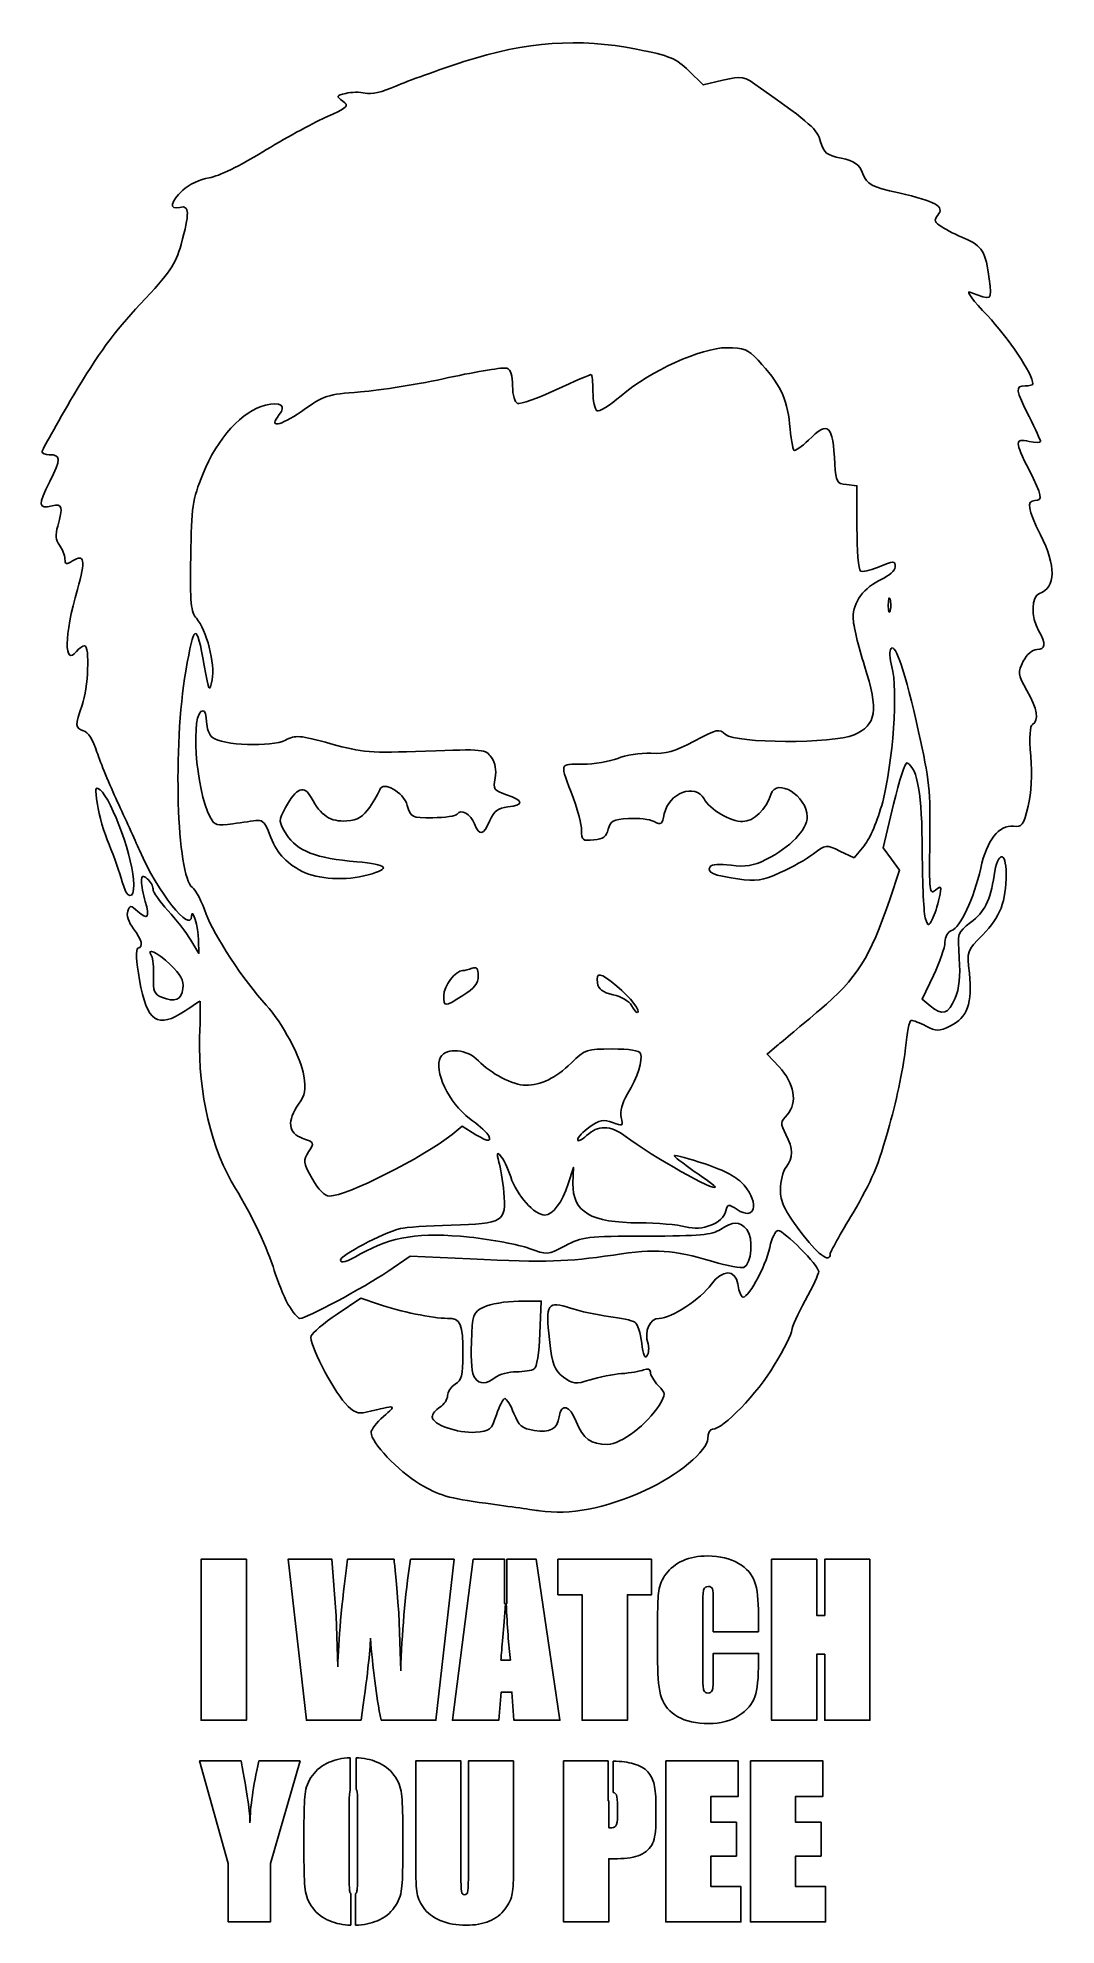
# Model space of a CAD drawing. Extents: x 27 to 169, y 22 to 285.
import ezdxf

# ---------------------------------------------------------------- set-up
doc = ezdxf.new("R2010")
doc.units = 0
doc.layers.get('0').update_dxf_attribs({"linetype": 'CONTINUOUS'})

msp = doc.modelspace()

# ---------------------------------------------------------------- linework, layer by layer
at = {"color": 7}
for points in [[(117.844265, 280.04639), (119.863125, 278.076001), (122.61057, 278.735104)], [(141.26107, 216.441836), (141.26107, 222.231616), (139.796176, 222.399854)], [(145.872014, 206.47651), (145.872033, 206.47651)], [(145.827202, 164.602146), (147.201362, 168.693059), (146.060823, 170.23487), (144.920281, 171.776684), (146.358675, 177.860878)], [(142.255672, 172.084938), (140.853143, 170.404172), (138.897546, 171.336391)], [(64.020641, 168.501401), (64.020641, 168.501401)], [(38.956669, 167.052758), (38.956669, 167.052758)], [(48.505832, 158.949195), (49.634617, 157.085817), (49.599139, 158.949195)], [(151.916748, 154.01603), (150.320567, 150.695491), (151.443075, 149.763802)], [(47.413314, 152.200573), (47.413314, 152.200573)], [(83.730694, 151.231606), (83.730694, 151.230553)], [(109.862166, 149.843668), (109.862166, 149.843668)], [(130.413263, 141.284901), (128.742906, 143.053511), (130.124956, 144.213066)], [(84.884827, 131.872169), (86.305345, 133.00191), (88.214135, 131.822656)], [(101.720811, 125.032508), (101.772215, 127.27016), (101.051558, 124.963829)], [(87.389942, 114.517732), (79.06372, 114.882953), (75.937127, 112.774674)], [(62.039889, 108.235485), (62.039926, 108.239766)], [(68.864692, 106.808691), (72.17594, 109.056458), (74.624009, 108.216872)], [(94.118131, 108.620958), (97.314264, 108.636932), (97.128601, 104.111586)], [(88.034114, 97.938483), (88.034114, 97.940611)], [(97.047919, 79.434605), (97.047919, 79.436203)], [(56.242893, 72.675109), (56.242893, 50.24926), (49.948705, 50.24926), (49.948705, 72.675109), (56.242893, 72.675109)], [(72.217802, 50.24926), (64.61103, 50.24926), (62.042712, 72.675109), (68.150867, 72.675109), (68.752034, 64.787563), (68.987162, 57.677747)], [(70.34453, 72.675109), (76.8015, 72.675109)], [(85.186001, 72.675109), (82.627157, 50.24926), (74.993686, 50.24926)], [(79.088183, 72.675109), (85.186001, 72.675109)], [(87.841667, 72.678812), (84.922431, 50.250965), (91.395903, 50.250965), (91.731042, 54.184437), (93.212708, 54.184437), (93.494931, 50.250965), (99.906667, 50.250965), (96.608194, 72.678812), (92.507153, 72.678812), (92.507153, 66.496382), (92.418958, 66.496382)], [(92.321944, 66.496382), (92.189653, 66.496382), (92.189653, 72.678812), (87.841667, 72.678812), (87.841667, 72.678812)], [(112.669252, 72.675109), (112.669252, 67.746039), (109.291334, 67.746039), (109.291334, 50.24926), (102.996283, 50.24926), (102.996283, 67.746039), (99.632149, 67.746039), (99.632149, 72.675109), (112.669252, 72.675109)], [(143.063606, 72.675109), (143.063606, 50.24926), (136.769416, 50.24926), (136.769416, 59.437329), (135.673016, 59.437329), (135.673016, 50.24926), (129.378826, 50.24926), (129.378826, 72.675109), (135.673016, 72.675109), (135.673016, 64.852158), (136.769416, 64.852158), (136.769416, 72.675109), (143.063606, 72.675109)], [(119.801459, 66.49547), (119.801459, 56.335021)], [(127.557231, 62.585284), (121.26218, 62.585284), (121.26218, 66.671167)], [(77.453484, 65.201834), (77.739429, 57.150646)], [(113.507272, 58.293559), (113.507272, 64.685071)], [(127.557231, 64.941729), (127.557231, 62.585284)], [(93.0275, 58.611798), (91.686944, 58.611798)], [(121.26218, 56.53742), (121.26218, 59.556184), (127.557231, 59.556184), (127.557231, 58.428777)], [(70.670208, 45.021034), (70.670208, 45.021034)], [(70.705486, 40.505479), (70.705486, 45.021034)], [(71.516875, 45.021034), (71.516875, 40.611312)], [(71.516875, 45.021034), (71.516875, 45.021034)], [(63.750794, 44.575795), (59.602898, 30.308793), (59.602898, 22.149957), (53.727288, 22.149957), (53.727288, 30.298458), (49.728394, 44.575795), (55.510986, 44.575795)], [(57.968202, 44.575795), (63.750794, 44.575795)], [(79.828192, 31.356102), (79.828192, 44.575795), (86.122383, 44.575795), (86.122383, 27.897226)], [(87.150744, 28.181447), (87.150744, 44.575795), (93.445793, 44.575795)], [(93.445793, 44.575795), (93.445793, 29.680924)], [(100.418194, 44.580062), (100.418194, 22.152215), (106.706458, 22.152215), (106.706458, 30.96284), (107.932361, 30.96284)], [(106.441875, 44.580062), (100.418194, 44.580062), (100.418194, 44.580062)], [(106.706458, 35.24909), (106.706458, 39.032632), (106.600625, 39.032632), (106.600625, 44.580062)], [(107.315, 44.562423), (107.315, 40.196798)], [(114.635715, 44.575795), (124.726401, 44.575795), (124.726401, 39.646725), (120.929905, 39.646725), (120.929905, 36.050045), (124.48352, 36.050045), (124.48352, 31.338015), (120.929905, 31.338015), (120.929905, 27.079016), (125.10536, 27.079016), (125.10536, 22.149957), (114.635715, 22.149957), (114.635715, 44.575795)], [(126.431723, 44.575795), (136.522406, 44.575795), (136.522406, 39.646725), (132.725911, 39.646725), (132.725911, 36.050045), (136.279529, 36.050045), (136.279529, 31.338015), (132.725911, 31.338015), (132.725911, 27.079016), (136.901366, 27.079016), (136.901366, 22.149957), (126.431723, 22.149957), (126.431723, 44.575795)], [(70.555556, 28.466937), (70.555556, 38.679854)], [(71.728542, 38.679854), (71.728542, 28.625687)], [(107.914722, 38.759229), (107.914722, 36.960062)], [(113.276944, 36.272145), (113.276944, 38.177145)], [(64.258472, 35.231451), (64.258472, 31.492007)], [(78.025625, 31.492007), (78.025625, 35.231451)], [(70.793681, 21.702423), (70.793681, 26.068048)], [(71.428681, 26.050409), (71.428681, 21.702423)]]:
    msp.add_lwpolyline(points, dxfattribs=at)
for points in [[(86.537284, 281.324667), (95.165886, 284.112813), (102.603094, 284.651595), (110.564989, 283.065062)], [(110.564989, 283.065062), (115.247448, 282.131776), (116.047218, 281.800094), (117.844265, 280.04639)], [(77.057724, 277.908829), (78.687989, 278.62969), (82.953789, 280.166711), (86.537284, 281.324667)], [(122.61057, 278.735104), (125.320391, 279.384624), (125.392121, 279.369717), (127.849486, 277.62879)], [(69.682117, 275.822378), (68.734401, 276.518216), (68.754408, 276.572521), (70.081634, 276.905266)], [(70.081634, 276.905266), (70.850088, 277.097993), (72.067149, 277.108109), (72.786215, 276.926563)], [(72.786215, 276.926563), (73.621333, 276.717332), (75.16434, 277.071906), (77.057724, 277.908829)], [(127.849486, 277.62879), (134.939529, 272.606188), (135.677142, 271.947083), (136.200611, 270.166761)], [(58.517144, 268.737283), (61.397871, 270.514414), (65.312945, 272.671141), (67.217307, 273.529359)], [(67.217307, 273.529359), (70.40479, 274.966288), (70.60055, 275.148367), (69.682117, 275.822378)], [(51.059498, 265.145757), (52.371893, 265.359247), (55.420706, 266.82759), (58.517144, 268.737283)], [(136.200611, 270.166761), (136.664212, 268.58928), (137.034942, 268.291671), (139.061642, 267.866289)], [(139.061642, 267.866289), (140.961737, 267.467526), (141.519233, 267.068763), (142.092259, 265.697849)], [(142.092259, 265.697849), (142.73653, 264.157102), (143.150771, 263.937222), (147.113549, 263.032686)], [(46.975124, 261.014382), (45.447148, 260.615086), (45.641872, 261.782625), (47.374641, 263.409622)], [(47.374641, 263.409622), (48.211878, 264.195966), (49.790717, 264.940254), (51.059498, 265.145757)], [(147.113549, 263.032686), (152.261121, 261.857693), (153.524303, 261.133107), (152.524968, 259.929895)], [(47.155382, 255.841113), (48.367823, 260.199288), (48.327127, 261.367891), (46.975124, 261.014382)], [(152.524968, 259.929895), (151.954027, 259.242044), (152.043635, 258.97851), (153.077765, 258.302368)], [(153.077765, 258.302368), (153.756577, 257.858353), (155.20223, 257.124183), (156.290335, 256.670581)], [(41.458512, 247.53524), (45.653983, 252.003086), (46.38362, 253.06681), (47.155382, 255.841113)], [(156.290335, 256.670581), (158.656068, 255.683523), (159.191751, 254.799219), (159.687915, 251.061282)], [(159.687915, 251.061282), (160.095252, 247.992034), (160.107317, 248.000551), (156.975409, 249.214409)], [(32.222542, 234.905265), (35.56703, 240.579518), (37.821083, 243.661542), (41.458512, 247.53524)], [(156.975409, 249.214409), (156.389451, 249.441741), (157.494715, 247.969673), (159.431553, 245.942849)], [(159.431553, 245.942849), (162.302337, 242.939085), (165.764777, 237.737599), (165.764777, 236.428977)], [(123.12499, 241.468597), (119.594777, 241.468597), (112.463924, 238.220995), (108.429146, 234.775877)], [(127.49215, 239.738318), (126.070447, 241.257238), (125.538244, 241.468597), (123.12499, 241.468597)], [(131.880364, 230.863848), (131.537275, 234.444196), (130.519083, 236.502962), (127.49215, 239.738318)], [(84.41009, 237.295696), (80.374165, 236.407664), (74.857991, 235.51537), (72.151926, 235.312529)], [(92.533597, 238.608579), (92.101597, 238.774153), (88.44602, 238.183197), (84.41009, 237.295696)], [(93.319058, 236.144661), (93.319058, 237.559232), (93.047408, 238.411594), (92.533597, 238.608579)], [(104.248847, 237.741841), (104.107669, 237.741841), (101.901642, 236.776079), (99.346563, 235.596295)], [(104.505529, 235.377482), (104.505529, 236.677587), (104.390021, 237.741841), (104.248847, 237.741841)], [(27.798317, 226.981117), (27.798317, 227.211644), (29.789224, 230.777085), (32.222542, 234.905265)], [(72.151926, 235.312529), (67.449954, 234.959553), (67.084123, 234.839231), (63.900789, 232.59892)], [(94.010009, 233.716412), (93.600755, 233.873469), (93.319058, 234.863188), (93.319058, 236.144661)], [(99.346563, 235.596295), (96.791484, 234.41651), (94.390035, 233.570537), (94.010009, 233.716412)], [(105.044838, 232.679844), (104.748217, 232.862986), (104.505529, 234.076844), (104.505529, 235.377482)], [(108.429146, 234.775877), (106.864398, 233.439569), (105.341462, 232.496699), (105.044838, 232.679844)], [(164.6994, 236.145211), (163.281569, 236.145211), (163.347614, 235.617075), (165.232088, 231.88606)], [(165.764777, 236.428977), (165.764777, 236.272451), (165.285358, 236.145211), (164.6994, 236.145211)], [(58.888331, 233.466188), (55.783325, 232.766091), (52.124602, 228.751841), (50.208524, 223.942729)], [(60.820526, 232.145851), (61.842043, 233.376213), (61.010309, 233.944279), (58.888331, 233.466188)], [(63.900789, 232.59892), (60.881689, 230.474136), (59.230743, 230.231363), (60.820526, 232.145851)], [(165.232088, 231.88606), (166.111024, 230.145666), (166.830155, 228.576169), (166.830155, 228.398349)], [(132.480922, 227.173296), (132.330732, 227.32343), (132.060476, 228.983966), (131.880364, 230.863848)], [(138.192084, 225.230591), (137.899558, 230.82445), (137.335675, 231.338744), (134.502627, 228.594254)], [(165.232088, 228.424963), (163.210982, 228.86898), (163.210982, 228.435603), (165.232088, 224.432012)], [(28.774915, 226.563188), (28.237787, 226.563188), (27.798317, 226.751123), (27.798317, 226.981117)], [(28.863699, 222.836432), (30.460956, 225.99832), (30.447511, 226.563188), (28.774915, 226.563188)], [(134.502627, 228.594254), (133.540884, 227.662565), (132.631121, 227.02316), (132.480922, 227.173296)], [(166.830155, 228.398349), (166.830155, 228.219999), (166.111024, 228.232242), (165.232088, 228.424963)], [(50.208524, 223.942729), (48.711567, 220.185629), (48.593124, 219.38278), (48.494992, 212.33016)], [(139.796176, 222.399854), (138.438043, 222.555844), (138.321138, 222.762414), (138.192084, 225.230591)], [(165.232088, 224.432012), (167.040089, 220.852729), (167.167566, 220.172861), (166.031122, 220.172861)], [(29.209125, 219.442956), (27.256812, 218.953153), (27.197385, 219.53719), (28.863699, 222.836432)], [(29.976758, 216.613816), (30.74915, 219.305068), (30.616031, 219.795934), (29.209125, 219.442956)], [(166.031122, 220.172861), (164.840392, 220.172861), (165.052513, 218.900973), (166.830155, 215.381321)], [(30.226161, 213.955043), (29.690195, 214.66206), (29.622806, 215.38026), (29.976758, 216.613816)], [(141.737173, 210.358174), (141.475313, 210.52002), (141.26107, 213.25759), (141.26107, 216.441836)], [(30.977515, 212.05067), (30.968202, 212.565496), (30.630083, 213.422648), (30.226161, 213.955043)], [(166.830155, 215.381321), (169.010804, 211.064139), (168.961918, 208.075815), (166.696983, 207.240488)], [(32.035606, 211.764242), (31.151469, 211.212684), (30.991897, 211.255808), (30.977515, 212.05067)], [(32.714641, 207.804831), (33.883829, 211.903197), (33.726631, 212.819979), (32.035606, 211.764242)], [(48.494992, 212.33016), (48.405373, 205.889262), (48.523438, 204.605661), (49.282824, 203.76714)], [(144.117164, 210.859156), (143.070018, 210.422061), (141.999027, 210.196326), (141.737173, 210.358174)], [(146.587961, 210.880463), (146.587961, 211.840902), (146.465459, 211.839838), (144.117164, 210.859156)], [(144.709061, 209.216202), (145.742457, 209.706004), (146.587961, 210.455081), (146.587961, 210.880463)], [(32.597389, 199.150772), (30.816536, 197.005758), (30.875498, 201.357543), (32.714641, 207.804831)], [(140.728381, 203.869372), (140.728381, 206.04686), (142.202673, 208.027366), (144.709061, 209.216202)], [(145.872033, 206.47651), (145.726113, 206.836939), (145.615612, 206.413154), (145.626469, 205.534706)], [(145.626469, 205.534706), (145.637335, 204.656255), (145.756712, 204.361308), (145.891769, 204.879327)], [(145.891769, 204.879327), (146.026827, 205.397348), (146.017948, 206.116078), (145.872014, 206.47651)], [(166.696983, 207.240488), (165.541774, 206.814572), (165.468901, 203.985966), (166.56381, 202.071478)], [(50.379294, 197.210714), (49.308557, 203.289583), (48.984614, 203.187895), (47.80624, 196.399878)], [(49.282824, 203.76714), (50.695877, 202.206693), (51.917566, 197.410361), (51.464173, 195.203589)], [(142.314964, 197.133526), (141.442344, 199.856189), (140.728381, 202.887106), (140.728381, 203.869372)], [(33.723123, 199.943506), (33.466018, 199.943506), (32.959438, 199.586271), (32.597389, 199.150772)], [(33.376193, 191.691404), (34.219044, 194.029147), (34.467673, 199.943506), (33.723123, 199.943506)], [(149.848243, 187.964112), (147.961985, 196.391369), (146.683834, 200.251224), (146.004571, 199.572423)], [(166.56381, 202.071478), (167.620896, 200.223541), (167.543649, 199.40951), (166.311145, 199.40951)], [(146.004571, 199.572423), (145.745338, 199.313679), (145.799742, 198.187666), (146.128949, 196.998299)], [(164.417739, 197.783046), (163.616617, 196.234846), (163.641645, 196.038924), (164.936749, 193.723014)], [(166.311145, 199.40951), (165.677108, 199.40951), (164.92518, 198.763715), (164.417739, 197.783046)], [(47.80624, 196.399878), (45.996394, 185.974544), (46.545212, 167.897119), (48.720886, 166.272786)], [(51.464173, 195.203589), (51.089769, 193.381207), (51.036387, 193.479699), (50.379294, 197.210714)], [(140.858469, 187.541922), (143.989659, 188.870246), (144.302709, 190.931673), (142.314964, 197.133526)], [(146.128949, 196.998299), (146.984644, 193.907754), (146.27777, 183.564942), (144.844341, 178.202675)], [(164.936749, 193.723014), (166.395897, 191.113751), (166.649341, 189.574602), (165.714849, 188.997488)], [(33.573009, 188.09828), (32.398366, 188.405471), (32.37112, 188.902727), (33.376193, 191.691404)], [(51.203566, 176.048614), (49.146711, 179.889302), (48.4129, 190.893878), (50.213613, 190.893878)], [(50.213613, 190.893878), (50.483313, 190.893878), (50.703974, 190.204429), (50.703974, 189.361651)], [(50.703974, 189.361651), (50.703974, 188.518871), (51.072223, 187.524359), (51.522308, 187.150621)], [(35.44156, 185.128589), (34.884495, 186.830651), (34.188053, 187.938029), (33.573009, 188.09828)], [(51.522308, 187.150621), (52.82716, 186.068795), (59.796347, 185.818571), (61.669766, 186.786461)], [(61.669766, 186.786461), (63.122491, 187.537669), (63.602308, 187.499337), (68.02584, 186.279623)], [(118.595244, 186.659746), (121.798537, 188.370329), (122.052644, 188.423567), (122.980442, 187.584515)], [(122.980442, 187.584515), (124.379798, 186.319016), (137.899112, 186.287071), (140.858469, 187.541922)], [(151.412956, 172.828159), (151.505858, 179.718397), (151.344517, 181.278843), (149.848243, 187.964112)], [(165.714849, 188.997488), (165.327849, 188.758443), (165.241343, 187.273065), (165.457192, 184.573827)], [(38.262622, 178.268695), (37.199471, 180.548938), (35.929993, 183.636288), (35.44156, 185.128589)], [(68.02584, 186.279623), (72.479786, 185.051923), (73.388477, 184.981647), (81.169888, 185.265413)], [(81.169888, 185.265413), (89.376335, 185.56515), (89.544409, 185.549179), (90.360274, 184.384834)], [(90.360274, 184.384834), (90.9057, 183.606474), (91.082602, 182.619416), (90.874966, 181.513635)], [(103.04662, 183.438766), (104.656396, 183.438766), (106.860377, 183.808779), (107.94435, 184.261314)], [(107.94435, 184.261314), (109.029774, 184.714913), (111.101197, 185.030621), (112.555062, 184.964073)], [(112.555062, 184.964073), (114.681587, 184.867177), (115.856114, 185.196728), (118.595244, 186.659746)], [(165.457192, 184.573827), (165.666245, 181.959244), (165.532957, 179.465512), (165.083501, 177.581371)], [(90.874966, 181.513635), (90.581511, 179.949994), (90.697163, 179.782292), (92.471536, 179.197192)], [(101.797146, 178.654676), (99.847205, 183.783757), (99.757038, 183.438766), (103.04662, 183.438766)], [(134.336113, 176.113561), (134.336113, 179.032143), (130.064623, 181.664297), (129.289508, 179.223272)], [(146.358675, 177.860878), (147.149789, 181.20697), (148.008078, 183.814635), (148.265981, 183.655451)], [(148.265981, 183.655451), (149.741309, 182.743991), (150.317982, 179.321765), (150.354253, 171.261326)], [(35.493156, 177.848638), (35.151639, 180.13367), (35.204019, 180.419034), (35.864106, 179.871734)], [(35.864106, 179.871734), (37.563532, 178.461955), (40.582884, 170.029903), (40.582884, 166.693393)], [(65.280083, 178.789378), (64.335976, 180.613891), (63.160938, 180.158695), (61.69222, 177.398231)], [(74.816936, 179.871734), (74.699393, 179.51982), (74.072307, 178.441725), (73.423416, 177.475961)], [(78.647138, 177.711281), (78.097592, 179.5704), (75.252326, 181.175564), (74.816936, 179.871734)], [(92.471536, 179.197192), (94.850839, 178.411909), (94.926034, 177.703294), (92.653237, 177.484481)], [(119.968766, 178.618473), (118.771602, 180.853994), (115.022348, 179.426647), (114.439327, 176.513388)], [(129.289508, 179.223272), (128.64798, 177.202838), (126.829662, 175.452329), (125.374911, 175.454457)], [(37.118465, 172.260102), (36.44326, 173.870592), (35.711872, 176.385087), (35.493156, 177.848638)], [(41.351553, 171.460445), (40.715794, 172.924529), (39.325779, 175.987922), (38.262622, 178.268695)], [(61.69222, 177.398231), (60.705684, 175.544438), (60.707341, 175.503975), (61.846621, 173.661894)], [(70.210909, 175.551891), (67.969395, 175.366618), (66.578726, 176.279675), (65.280083, 178.789378)], [(73.423416, 177.475961), (72.488665, 176.08535), (71.821398, 175.685523), (70.210909, 175.551891)], [(82.211347, 175.986858), (79.22731, 175.986858), (79.145045, 176.024125), (78.647138, 177.711281)], [(85.580728, 176.495826), (85.407562, 176.215785), (83.891343, 175.986858), (82.211347, 175.986858)], [(88.019825, 175.115327), (87.494231, 176.49689), (86.077377, 177.298675), (85.580728, 176.495826)], [(92.653237, 177.484481), (91.285636, 177.352446), (90.761939, 176.954217), (90.160001, 175.587561)], [(102.907462, 174.228354), (102.907462, 175.056227), (102.407819, 177.047912), (101.797146, 178.654676)], [(114.439327, 176.513388), (114.147318, 175.054096), (113.991057, 174.938035), (113.019067, 175.457652)], [(125.374911, 175.454457), (123.631238, 175.454457), (120.762708, 177.135756), (119.968766, 178.618473)], [(144.844341, 178.202675), (144.129616, 175.528992), (143.100781, 173.097551), (142.255672, 172.084938)], [(165.083501, 177.581371), (164.449393, 174.924192), (164.260736, 174.665981), (163.041499, 174.791627)], [(54.352272, 175.152064), (52.112458, 174.829433), (51.810226, 174.91568), (51.203566, 176.048614)], [(57.802546, 175.614714), (57.267588, 175.556683), (55.714965, 175.348516), (54.352272, 175.152064)], [(59.483131, 173.688513), (58.981196, 175.12917), (58.492156, 175.689782), (57.802546, 175.614714)], [(64.020641, 168.501401), (61.582331, 169.790327), (60.350948, 171.197976), (59.483131, 173.688513)], [(61.846621, 173.661894), (63.26932, 171.360888), (65.942529, 170.317397), (71.615184, 169.848358)], [(90.160001, 175.587561), (89.255761, 173.534118), (88.670494, 173.404747), (88.019825, 175.115327)], [(104.617766, 172.889918), (103.056385, 172.737653), (102.907462, 172.85265), (102.907462, 174.228354)], [(106.636792, 174.388074), (106.398407, 173.360021), (105.938413, 173.018758), (104.617766, 172.889918)], [(109.43621, 175.880372), (107.277487, 175.740354), (106.904355, 175.541237), (106.636792, 174.388074)], [(113.019067, 175.457652), (112.418379, 175.779218), (110.806095, 175.969281), (109.43621, 175.880372)], [(128.598035, 170.169386), (131.974421, 171.859202), (134.336113, 174.305553), (134.336113, 176.113561)], [(163.041499, 174.791627), (161.027181, 174.998197), (159.366277, 172.867557), (158.496054, 168.960851)], [(38.956669, 167.052758), (38.620861, 168.306013), (37.79367, 170.649609), (37.118465, 172.260102)], [(48.61063, 162.276655), (48.471602, 159.805285), (43.902376, 165.586015), (41.351553, 171.460445)], [(135.217047, 170.953602), (134.268357, 170.230611), (132.183863, 169.051893), (130.584843, 168.335288)], [(138.897546, 171.336391), (136.964982, 172.257435), (136.921615, 172.253173), (135.217047, 170.953602)], [(150.354253, 171.261326), (150.374827, 166.685403), (150.576907, 162.467778), (150.803283, 161.888534)], [(152.214095, 165.896928), (151.369293, 165.196297), (151.316233, 165.655219), (151.412956, 172.828159)], [(160.356022, 167.954096), (160.854023, 171.312434), (162.035956, 171.466296), (162.035956, 168.172378)], [(73.190839, 168.023311), (70.164031, 167.183195), (66.114656, 167.394024), (64.020641, 168.501401)], [(71.615184, 169.848358), (75.976415, 169.487396), (76.45761, 168.929979), (73.190839, 168.023311)], [(124.644647, 167.465358), (121.221475, 167.95516), (120.314774, 168.356054), (120.812137, 169.159967)], [(120.812137, 169.159967), (121.023346, 169.501764), (122.149404, 169.583752), (123.738917, 169.372923)], [(123.738917, 169.372923), (125.790136, 169.100873), (126.791252, 169.264849), (128.598035, 170.169386)], [(130.584843, 168.335288), (128.056045, 167.201291), (127.282662, 167.087891), (124.644647, 167.465358)], [(158.496054, 168.960851), (157.556674, 164.743229), (155.663807, 160.677341), (154.445135, 160.259943)], [(40.582884, 166.693393), (40.582884, 164.458404), (39.593226, 164.67722), (38.956669, 167.052758)], [(41.648261, 167.129423), (41.648261, 167.958361), (41.785258, 168.016391), (42.447295, 167.467494)], [(42.17184, 164.304543), (41.883875, 165.308105), (41.648261, 166.57946), (41.648261, 167.129423)], [(42.447295, 167.467494), (42.886763, 167.102804), (43.246328, 166.469255), (43.246328, 166.059313)], [(43.246328, 166.059313), (43.246328, 165.649368), (44.175742, 164.300817), (45.311692, 163.063002)], [(48.720886, 166.272786), (49.215065, 165.903837), (50.087189, 164.233719), (50.658945, 162.560404)], [(152.720164, 164.794339), (153.086373, 166.496402), (153.045197, 166.586377), (152.214095, 165.896928)], [(157.080227, 161.387553), (159.088249, 162.918185), (159.829627, 164.404627), (160.356022, 167.954096)], [(162.035956, 168.172378), (162.035956, 164.299745), (161.216715, 162.166977), (158.77341, 159.678568)], [(39.72321, 162.976752), (40.049758, 163.827519), (40.141003, 163.824325), (41.129943, 162.928839)], [(41.129943, 162.928839), (42.515942, 161.67505), (42.813577, 162.06849), (42.17184, 164.304543)], [(45.311692, 163.063002), (46.447639, 161.825186), (47.885006, 159.974054), (48.505832, 158.949195)], [(49.599139, 158.949195), (49.565368, 160.722598), (48.689164, 163.67206), (48.61063, 162.276655)], [(136.112349, 149.235135), (141.184588, 153.48896), (143.126169, 156.560339), (145.827202, 164.602146)], [(151.768203, 161.888534), (152.072526, 162.467778), (152.500911, 163.775339), (152.720164, 164.794339)], [(40.511135, 160.530405), (39.826317, 161.456237), (39.512909, 162.429452), (39.72321, 162.976752)], [(41.13486, 157.796563), (41.929516, 158.071278), (41.750787, 158.854428), (40.511135, 160.530405)], [(50.658945, 162.560404), (51.605251, 159.791425), (55.930329, 153.22009), (58.993947, 149.896889)], [(150.803283, 161.888534), (151.213332, 160.83972), (151.216958, 160.83972), (151.768203, 161.888534)], [(155.511232, 156.409139), (155.255318, 159.98363), (155.260528, 160.000134), (157.080227, 161.387553)], [(41.35941, 153.38302), (40.902619, 156.005059), (40.817063, 157.686889), (41.13486, 157.796563)], [(45.644147, 155.523243), (43.766458, 157.292918), (42.252911, 157.99621), (43.031746, 156.736567)], [(153.512929, 158.638271), (153.512929, 157.922203), (152.794645, 155.84214), (151.916748, 154.01603)], [(154.445135, 160.259943), (153.8984, 160.073072), (153.512929, 159.402258), (153.512929, 158.638271)], [(158.77341, 159.678568), (156.564152, 157.429206), (156.562975, 157.42548), (156.915434, 154.312041)], [(43.031746, 156.736567), (43.241285, 156.397966), (43.373091, 155.07337), (43.324645, 153.792961)], [(47.413314, 152.200573), (47.545721, 153.351075), (47.139885, 154.113464), (45.644147, 155.523243)], [(87.682293, 155.014272), (88.317205, 155.257576), (88.524896, 154.998299), (88.524896, 153.955874)], [(154.933989, 150.827526), (155.52538, 152.242094), (155.693302, 153.865896), (155.511232, 156.409139)], [(47.723504, 149.100977), (43.911551, 146.515142), (42.375915, 147.548518), (41.35941, 153.38302)], [(43.324645, 153.792961), (43.250445, 151.832688), (43.42625, 151.388674), (44.439992, 150.976068)], [(83.730694, 151.230553), (83.730694, 152.526399), (85.36925, 154.691111), (86.350571, 154.691111)], [(86.350571, 154.691111), (86.619588, 154.691111), (87.218864, 154.836455), (87.682293, 155.014272)], [(88.524896, 153.955874), (88.524896, 152.924629), (87.987779, 152.23571), (86.404724, 151.23694)], [(105.134379, 152.9784), (104.905621, 154.564402), (105.48769, 154.465909), (107.850277, 152.519476)], [(107.313151, 151.325851), (105.828287, 151.675101), (105.260216, 152.106339), (105.134379, 152.9784)], [(107.850277, 152.519476), (109.651261, 151.035695), (111.335066, 148.83478), (110.668974, 148.83478)], [(156.915434, 154.312041), (157.379958, 150.20835), (156.622885, 148.100604), (154.286283, 146.992693)], [(44.439992, 150.976068), (46.327328, 150.208355), (47.226714, 150.578368), (47.413314, 152.200573)], [(49.795424, 150.433027), (49.735195, 150.432462), (48.802829, 149.83302), (47.723504, 149.100977)], [(49.73497, 145.364637), (49.828453, 148.152784), (49.855662, 150.433557), (49.795424, 150.433027)], [(58.993947, 149.896889), (61.222495, 147.478756), (63.894959, 142.477984), (64.260575, 140.041218)], [(86.404724, 151.23694), (83.792006, 149.588649), (83.730694, 149.588649), (83.730694, 151.231606)], [(109.862166, 149.843668), (109.564907, 150.398954), (108.417854, 151.066043), (107.313151, 151.325851)], [(151.443075, 149.763802), (153.135759, 148.359348), (154.013956, 148.62661), (154.933989, 150.827526)], [(110.668974, 148.83478), (110.522487, 148.83478), (110.159422, 149.288912), (109.862166, 149.843668)], [(130.124956, 144.213066), (130.885082, 144.850874), (133.579407, 147.110351), (136.112349, 149.235135)], [(148.822071, 147.768392), (148.556828, 147.768392), (148.199777, 146.03119), (148.028623, 143.908537)], [(150.887348, 146.950103), (150.016684, 147.399973), (149.087312, 147.768392), (148.822071, 147.768392)], [(54.732606, 124.324974), (51.417906, 129.667011), (49.481921, 137.817425), (49.73497, 145.364637)], [(154.286283, 146.992693), (152.64373, 146.213268), (152.319236, 146.209543), (150.887348, 146.950103)], [(87.325748, 134.088525), (84.434028, 136.242589), (82.272516, 140.809461), (83.28697, 142.621198)], [(83.28697, 142.621198), (84.079563, 144.036299), (87.039865, 143.758389), (88.565177, 142.125006)], [(88.565177, 142.125006), (90.18997, 140.385145), (93.403011, 138.716622), (95.127569, 138.716622)], [(101.470683, 141.809298), (103.410272, 143.690777), (103.653395, 143.774363), (107.190453, 143.774363)], [(107.190453, 143.774363), (109.559245, 143.774363), (110.972261, 143.546497), (111.129075, 143.139216)], [(111.129075, 143.139216), (111.475088, 142.240536), (110.70476, 139.854881), (109.312312, 137.512349)], [(148.028623, 143.908537), (147.857467, 141.785351), (146.857672, 136.946426), (145.80686, 133.155783)], [(64.260575, 140.041218), (64.552898, 138.09319), (64.414307, 137.353695), (63.521745, 136.100972)], [(95.127569, 138.716622), (97.264254, 138.716622), (99.310548, 139.714328), (101.470683, 141.809298)], [(131.572426, 134.64595), (133.037721, 136.243664), (132.553182, 139.019034), (130.413263, 141.284901)], [(109.312312, 137.512349), (108.535716, 136.205855), (108.233484, 135.065468), (108.442862, 134.231738)], [(63.521745, 136.100972), (61.862397, 133.772283), (62.068766, 132.022836), (64.085814, 131.320077)], [(108.442862, 134.231738), (108.747554, 133.018414), (108.68671, 132.982741), (107.241253, 133.527913)], [(131.364561, 131.876972), (130.576865, 133.399617), (130.589994, 133.574242), (131.572426, 134.64595)], [(67.824728, 123.277207), (70.187879, 123.277207), (80.800823, 128.624036), (84.884827, 131.872169)], [(89.715253, 132.064365), (89.500004, 132.358776), (88.424726, 133.269702), (87.325748, 134.088525)], [(88.214135, 131.822656), (89.996964, 130.721667), (90.623198, 130.822288), (89.715253, 132.064365)], [(104.046734, 132.912468), (103.127158, 132.258156), (102.374773, 131.457968), (102.374773, 131.13374)], [(102.374773, 131.13374), (102.374773, 130.810045), (102.929569, 131.065592), (103.607656, 131.702336)], [(103.607656, 131.702336), (105.194035, 133.191972), (106.918097, 133.170145), (108.983105, 131.633657)], [(107.241253, 133.527913), (105.954006, 134.01399), (105.460303, 133.918692), (104.046734, 132.912468)], [(108.983105, 131.633657), (112.969638, 128.668757), (121.551576, 123.829298), (121.551576, 124.546433)], [(131.389397, 127.302113), (132.406497, 128.646408), (132.399817, 129.876237), (131.364561, 131.876972)], [(145.80686, 133.155783), (144.254838, 127.556599), (143.299124, 125.266241), (140.714273, 120.952788)], [(64.085814, 131.320077), (65.702871, 130.756804), (65.725218, 130.705163), (64.899433, 129.44552)], [(64.899433, 129.44552), (64.101184, 128.227935), (64.131935, 128.00433), (65.413009, 125.713973)], [(93.049587, 125.948226), (92.165712, 128.608063), (90.627477, 130.561416), (91.419522, 128.018704)], [(118.607628, 126.723391), (116.988457, 127.838223), (115.747679, 128.833798), (115.850351, 128.93655)], [(115.850351, 128.93655), (115.953015, 129.039304), (117.872772, 128.506378), (120.11647, 127.752506)], [(91.419522, 128.018704), (91.638989, 127.313814), (91.94163, 125.409974), (92.092069, 123.787772)], [(121.551576, 124.546433), (121.551576, 124.629486), (120.226802, 125.60909), (118.607628, 126.723391)], [(120.11647, 127.752506), (122.950247, 126.800054), (124.605483, 125.894987), (125.537194, 124.78814)], [(130.607302, 124.173237), (130.607302, 125.325869), (130.959245, 126.734051), (131.389397, 127.302113)], [(60.136207, 112.929619), (59.328897, 115.67677), (56.834555, 120.93682), (54.732606, 124.324974)], [(65.413009, 125.713973), (66.312305, 124.105611), (67.132423, 123.277207), (67.824728, 123.277207)], [(92.092069, 123.787772), (92.470447, 119.707508), (92.026415, 119.431726), (84.76451, 119.236871)], [(97.805243, 120.615239), (96.372384, 120.615239), (93.900916, 123.386878), (93.049587, 125.948226)], [(101.051558, 124.963829), (100.273112, 122.473291), (98.886027, 120.615239), (97.805243, 120.615239)], [(110.978301, 119.547256), (104.201798, 119.547256), (101.629924, 121.075758), (101.720811, 125.032508)], [(125.537194, 124.78814), (127.76018, 122.147999), (127.073358, 119.765005), (124.56313, 121.409037)], [(133.321171, 118.418593), (131.137375, 121.36273), (130.607302, 122.486612), (130.607302, 124.173237)], [(123.011822, 121.210454), (122.554732, 119.46367), (119.735213, 118.348306), (117.408918, 118.993567)], [(124.56313, 121.409037), (123.367851, 122.191656), (123.265116, 122.178346), (123.011822, 121.210454)], [(77.721962, 118.759314), (75.049326, 118.03579), (69.348054, 115.034156), (69.348054, 114.350563)], [(84.76451, 119.236871), (81.541533, 119.15009), (78.372391, 118.935537), (77.721962, 118.759314)], [(117.408918, 118.993567), (116.31812, 119.296499), (113.424346, 119.545659), (110.978301, 119.547256)], [(111.993192, 117.701447), (119.454817, 117.712086), (121.064316, 117.860101), (122.244668, 118.633136)], [(122.244668, 118.633136), (124.017145, 119.793755), (124.906603, 119.79056), (125.924587, 118.617162)], [(125.924587, 118.617162), (126.880674, 117.516171), (126.602188, 113.75694), (125.534217, 113.347528)], [(129.124967, 116.128241), (129.401762, 117.425151), (129.917464, 118.486214), (130.270978, 118.486214)], [(130.270978, 118.486214), (131.094562, 118.486214), (135.934219, 113.595644), (135.934219, 112.763514)], [(137.53226, 115.200805), (137.53226, 113.816051), (135.692478, 115.222113), (133.321171, 118.418593)], [(140.714273, 120.952788), (138.964165, 118.032076), (137.53226, 115.443579), (137.53226, 115.200805)], [(72.14467, 115.208781), (76.447599, 117.65939), (80.425812, 118.274304), (87.301397, 117.550779)], [(87.301397, 117.550779), (90.464623, 117.2175), (94.200004, 116.51847), (95.60225, 115.996189)], [(95.60225, 115.996189), (98.14685, 115.049063), (98.156604, 115.049594), (100.646837, 116.366736)], [(100.646837, 116.366736), (103.00922, 117.616797), (103.612544, 117.687606), (111.993192, 117.701447)], [(121.202585, 114.142926), (115.404894, 115.826354), (113.497419, 115.953063), (107.350018, 115.065564)], [(125.272021, 109.249715), (125.887511, 108.608182), (128.525101, 113.317203), (129.124967, 116.128241)], [(69.348054, 114.350563), (69.348054, 113.834672), (70.18136, 114.090221), (72.14467, 115.208781)], [(107.350018, 115.065564), (100.57846, 114.087557), (98.498118, 114.030591), (87.389942, 114.517732)], [(120.994859, 111.000757), (122.468053, 113.068574), (124.384875, 113.086145), (124.659686, 111.032702)], [(125.534217, 113.347528), (125.157216, 113.203251), (123.207978, 113.561018), (121.202585, 114.142926)], [(62.039926, 108.239766), (61.428289, 109.33756), (60.571611, 111.447969), (60.136207, 112.929619)], [(75.937127, 112.774674), (72.54971, 110.490706), (64.589654, 106.239011), (63.70066, 106.239011)], [(113.733481, 106.243289), (115.403627, 106.243289), (119.532629, 108.948381), (120.994859, 111.000757)], [(124.659686, 111.032702), (124.757736, 110.30066), (125.033286, 109.498344), (125.272021, 109.249715)], [(135.934219, 112.763514), (135.934219, 112.417456), (135.095234, 110.608917), (134.069808, 108.744472)], [(63.70066, 106.239011), (63.39888, 106.239011), (62.651533, 107.137158), (62.039889, 108.235485)], [(74.624009, 108.216872), (77.645649, 107.181365), (82.21244, 106.243289), (84.232609, 106.243289)], [(87.569373, 102.859927), (87.721025, 106.901861), (87.775263, 107.055189), (89.323929, 107.817045)], [(89.323929, 107.817045), (90.202865, 108.249347), (92.360256, 108.610843), (94.118131, 108.620958)], [(98.445111, 103.274128), (97.87426, 108.297263), (98.178648, 108.753523), (101.378842, 107.670103)], [(134.069808, 108.744472), (133.044382, 106.880031), (132.205394, 105.007602), (132.205394, 104.583284)], [(65.262537, 103.803862), (65.422534, 104.220724), (67.043506, 105.573006), (68.864692, 106.808691)], [(84.232609, 106.243289), (86.096975, 106.243289), (86.39414, 105.542125), (86.39414, 101.146153)], [(101.378842, 107.670103), (102.65907, 107.236734), (105.048036, 106.71499), (106.687651, 106.511615)], [(106.687651, 106.511615), (108.327263, 106.307709), (109.971414, 105.953667), (110.341308, 105.72527)], [(110.341308, 105.72527), (110.711206, 105.496874), (111.141027, 104.182393), (111.296473, 102.804025)], [(112.169298, 102.687964), (111.620955, 104.447523), (112.410883, 106.243289), (113.733481, 106.243289)], [(70.015024, 94.417227), (68.092532, 96.513794), (64.891268, 102.837034), (65.262537, 103.803862)], [(88.034114, 97.940611), (87.644359, 98.409647), (87.471194, 100.24268), (87.569373, 102.859927)], [(97.128601, 104.111586), (97.020448, 101.475173), (96.686853, 99.422797), (96.329568, 99.19493)], [(100.383188, 98.068917), (99.095865, 99.026159), (98.854029, 99.675679), (98.445111, 103.274128)], [(111.296473, 102.804025), (111.481181, 101.165849), (111.733683, 100.544015), (112.025334, 101.007728)], [(112.025334, 101.007728), (112.270771, 101.398507), (112.335553, 102.154505), (112.169298, 102.687964)], [(132.205394, 104.583284), (132.205394, 104.158968), (131.103102, 101.960714), (129.755858, 99.69804)], [(86.39414, 101.146153), (86.39414, 98.31009), (86.214128, 97.621172), (85.32876, 97.06855)], [(90.890638, 98.005564), (89.578479, 97.013714), (88.816744, 96.995612), (88.034114, 97.938483)], [(93.820426, 98.795637), (92.77775, 98.795637), (91.459346, 98.435739), (90.890638, 98.005564)], [(96.329568, 99.19493), (95.992216, 98.979846), (94.863102, 98.799896), (93.820426, 98.795637)], [(104.112009, 97.678672), (102.043817, 97.034474), (101.730421, 97.067483), (100.383188, 98.068917)], [(108.500734, 98.539551), (107.328818, 98.452773), (105.353894, 98.065189), (104.112009, 97.678672)], [(111.563695, 99.066621), (111.050982, 98.863249), (109.672651, 98.626332), (108.500734, 98.539551)], [(112.495903, 98.747718), (112.495903, 99.189072), (112.161278, 99.303538), (111.563695, 99.066621)], [(113.593016, 96.892327), (112.989603, 97.534394), (112.495903, 98.369185), (112.495903, 98.747718)], [(129.755858, 99.69804), (127.414576, 95.766314), (122.618644, 90.802277), (121.161251, 90.802277)], [(84.263382, 95.471367), (84.263382, 94.958673), (83.783963, 94.239941), (83.198005, 93.874186)], [(85.32876, 97.06855), (84.742805, 96.703326), (84.263382, 95.984063), (84.263382, 95.471367)], [(91.058156, 92.800348), (91.471567, 94.044553), (92.003519, 95.063022), (92.240269, 95.063022)], [(92.240269, 95.063022), (92.477023, 95.063022), (93.040827, 94.138253), (93.493164, 93.008515)], [(113.71519, 94.122816), (114.669389, 95.691246), (114.66679, 95.74981), (113.593016, 96.892327)], [(72.944812, 93.175153), (71.74996, 92.883934), (71.211623, 93.11233), (70.015024, 94.417227)], [(75.336042, 92.574615), (77.230024, 94.216516), (77.22158, 94.218644), (72.944812, 93.175153)], [(73.604803, 90.326314), (73.602263, 90.735192), (74.381219, 91.746742), (75.336042, 92.574615)], [(83.198005, 93.874186), (82.612047, 93.508965), (82.132627, 92.895646), (82.132627, 92.511793)], [(82.132627, 92.511793), (82.132627, 91.456586), (85.681086, 90.194282), (88.134292, 90.376361)], [(88.134292, 90.376361), (90.170282, 90.527561), (90.353645, 90.679293), (91.058156, 92.800348)], [(93.493164, 93.008515), (94.194283, 91.256939), (94.610383, 90.906092), (96.313938, 90.62978)], [(96.313938, 90.62978), (98.525099, 90.271479), (99.561893, 90.834752), (99.81256, 92.530958)], [(99.81256, 92.530958), (100.101033, 94.482714), (101.248695, 94.171262), (102.160657, 91.89315)], [(106.5509, 88.674298), (108.358522, 88.674298), (112.158021, 91.563599), (113.71519, 94.122816)], [(80.409469, 83.161894), (77.335208, 85.026336), (73.613721, 88.944221), (73.604803, 90.326314)], [(102.160657, 91.89315), (103.135201, 89.459046), (104.205699, 88.674298), (106.5509, 88.674298)], [(120.486238, 89.520804), (120.486238, 87.802237), (116.302104, 84.332095), (111.735068, 82.262147)], [(121.161251, 90.802277), (120.789994, 90.802277), (120.486238, 90.22516), (120.486238, 89.520804)], [(89.590273, 80.472774), (84.357653, 81.187245), (83.018878, 81.579621), (80.409469, 83.161894)], [(111.735068, 82.262147), (106.150574, 79.731681), (101.292189, 78.796267), (97.047919, 79.434605)], [(97.047919, 79.436203), (96.315474, 79.546408), (92.959532, 80.012786), (89.590273, 80.472774)], [(68.987162, 57.677747), (69.033664, 61.334131), (69.48612, 66.333246), (70.34453, 72.675109)], [(76.8015, 72.675109), (76.90082, 71.890755), (77.118148, 69.399664), (77.453484, 65.201834)], [(77.739429, 57.150646), (77.878364, 62.293587), (78.32795, 67.468403), (79.088183, 72.675109)], [(114.686786, 70.661019), (115.252065, 71.43069), (116.033671, 72.035303), (117.031603, 72.474861)], [(117.031603, 72.474861), (118.029527, 72.914377), (119.166981, 73.134144), (120.443969, 73.134166)], [(120.443969, 73.134166), (122.176845, 73.134144), (123.616175, 72.793225), (124.761966, 72.111404)], [(124.761966, 72.111404), (125.907735, 71.429541), (126.660058, 70.581331), (127.018934, 69.56677)], [(113.673066, 68.295099), (113.783595, 69.10267), (114.1215, 69.891309), (114.686786, 70.661019)], [(119.945294, 68.500944), (119.849398, 68.247427), (119.801454, 67.578935), (119.801459, 66.49547)], [(120.57919, 68.881196), (120.252473, 68.881179), (120.041173, 68.754427), (119.945294, 68.500944)], [(121.128254, 68.57803), (121.038959, 68.780124), (120.855938, 68.881179), (120.57919, 68.881196)], [(121.26218, 66.671167), (121.262171, 67.740279), (121.217529, 68.3759), (121.128254, 68.57803)], [(127.018934, 69.56677), (127.377785, 68.552173), (127.557217, 67.010494), (127.557231, 64.941729)], [(91.686944, 58.611798), (91.81408, 60.177976), (92.039516, 62.983175), (92.321944, 66.496382)], [(92.418958, 66.496382), (92.560741, 63.347357), (92.761449, 60.70661), (93.0275, 58.611798)], [(113.507272, 64.685071), (113.507269, 66.284153), (113.562534, 67.487495), (113.673066, 68.295099)], [(73.52177, 61.706785), (73.499362, 60.003749), (73.064709, 56.18458), (72.217802, 50.24926)], [(74.993686, 50.24926), (74.313268, 53.777035), (73.822631, 57.596205), (73.52177, 61.706785)], [(114.057193, 53.365349), (113.690578, 54.479258), (113.507269, 56.121994), (113.507272, 58.293559)], [(127.557231, 58.428777), (127.557217, 56.145247), (127.389698, 54.507824), (127.054678, 53.516502)], [(119.801459, 56.335021), (119.801454, 55.298041), (119.84911, 54.656823), (119.94443, 54.411366)], [(121.111459, 54.417826), (121.21193, 54.66759), (121.262171, 55.374122), (121.26218, 56.53742)], [(116.31201, 50.742339), (115.175411, 51.377096), (114.423808, 52.251432), (114.057193, 53.365349)], [(119.94443, 54.411366), (120.03974, 54.165898), (120.237831, 54.043168), (120.538711, 54.043171)], [(120.538711, 54.043171), (120.820053, 54.043168), (121.010968, 54.168051), (121.111459, 54.417826)], [(127.054678, 53.516502), (126.719629, 52.525174), (125.977929, 51.656293), (124.829576, 50.909858)], [(120.605889, 49.7902), (118.879891, 49.7902), (117.448598, 50.107579), (116.31201, 50.742339)], [(124.829576, 50.909858), (123.681199, 50.16342), (122.273306, 49.7902), (120.605889, 49.7902)], [(70.670208, 45.021034), (69.586664, 44.97442), (68.613632, 44.767621), (67.759792, 44.394854)], [(70.705486, 45.021034), (70.693794, 45.020571), (70.681875, 45.021537), (70.670208, 45.021034)], [(74.427292, 44.430132), (73.551508, 44.789669), (72.579202, 44.983112), (71.516875, 45.021034)], [(55.510986, 44.575795), (56.36192, 40.152275), (56.770448, 37.283373), (56.736578, 35.969084)], [(56.736578, 35.969084), (56.784229, 38.13431), (57.194769, 41.003212), (57.968202, 44.575795)], [(65.440278, 42.560409), (64.865518, 41.762561), (64.522869, 40.892561), (64.417222, 39.958673)], [(67.759792, 44.394854), (66.783966, 43.968789), (66.015032, 43.358215), (65.440278, 42.560409)], [(76.790903, 42.622145), (76.193452, 43.427701), (75.406261, 44.028182), (74.427292, 44.430132)], [(77.858056, 40.01159), (77.746075, 40.947202), (77.388325, 41.816548), (76.790903, 42.622145)], [(106.600625, 44.580062), (106.545741, 44.580384), (106.497631, 44.580062), (106.441875, 44.580062)], [(110.128403, 44.192007), (109.419698, 44.398864), (108.473692, 44.522099), (107.315, 44.562423)], [(112.130417, 43.063118), (111.67795, 43.559476), (111.008614, 43.935038), (110.128403, 44.192007)], [(113.038819, 41.28159), (112.882341, 41.969442), (112.582858, 42.566717), (112.130417, 43.063118)], [(64.417222, 39.958673), (64.31157, 39.024746), (64.258472, 37.449503), (64.258472, 35.231451)], [(70.555556, 38.679854), (70.555547, 39.700962), (70.604431, 40.306981), (70.705486, 40.505479)], [(71.516875, 40.611312), (71.548865, 40.569574), (71.582283, 40.527588), (71.605069, 40.470201)], [(71.605069, 40.470201), (71.688604, 40.259742), (71.728533, 39.660542), (71.728542, 38.679854)], [(78.025625, 35.231451), (78.025611, 37.478787), (77.970005, 39.075944), (77.858056, 40.01159)], [(107.315, 40.196798), (107.451491, 40.154157), (107.560082, 40.098633), (107.641319, 40.020409)], [(107.641319, 40.020409), (107.819881, 39.848426), (107.914714, 39.429857), (107.914722, 38.759229)], [(113.276944, 38.177145), (113.27693, 39.558612), (113.195269, 40.593701), (113.038819, 41.28159)], [(107.914722, 36.960062), (107.914714, 36.209018), (107.838999, 35.743586), (107.685417, 35.548951)], [(106.821111, 35.24909), (106.708564, 35.247368), (106.671426, 35.25194), (106.706458, 35.24909)], [(107.685417, 35.548951), (107.531814, 35.354288), (107.239108, 35.249076), (106.821111, 35.24909)], [(112.809514, 33.088326), (113.120418, 33.777908), (113.27693, 34.840119), (113.276944, 36.272145)], [(111.107361, 31.509645), (111.930437, 31.875964), (112.498581, 32.398722), (112.809514, 33.088326)], [(64.258472, 31.492007), (64.258472, 29.215941), (64.315509, 27.616935), (64.426042, 26.694229)], [(77.866875, 26.782423), (77.974232, 27.729245), (78.025611, 29.296899), (78.025625, 31.492007)], [(79.966857, 26.430475), (79.874415, 27.221694), (79.828192, 28.863569), (79.828192, 31.356102)], [(93.445793, 29.680924), (93.445779, 28.010048), (93.389365, 26.824934), (93.276553, 26.125585)], [(107.932361, 30.96284), (109.225986, 30.962831), (110.284257, 31.143307), (111.107361, 31.509645)], [(64.426042, 26.694229), (64.536571, 25.771515), (64.886939, 24.906887), (65.484375, 24.101312)], [(70.670208, 26.270895), (70.594409, 26.488221), (70.555547, 27.220954), (70.555556, 28.466937)], [(71.605069, 26.341451), (71.564339, 26.21278), (71.503766, 26.116128), (71.428681, 26.050409)], [(71.728542, 28.625687), (71.728533, 27.371667), (71.689753, 26.609015), (71.605069, 26.341451)], [(76.843819, 24.163048), (77.418274, 24.960574), (77.759489, 25.835593), (77.866875, 26.782423)], [(80.889283, 24.146369), (80.366774, 24.877889), (80.059301, 25.639248), (79.966857, 26.430475)], [(86.122383, 27.897226), (86.122375, 26.969342), (86.158835, 26.411812), (86.231764, 26.224631)], [(87.035332, 26.269419), (87.112266, 26.486454), (87.150736, 27.123796), (87.150744, 28.181447)], [(65.484375, 24.101312), (66.081811, 23.295737), (66.872445, 22.693799), (67.847986, 22.293326)], [(70.793681, 26.068048), (70.740634, 26.119884), (70.699878, 26.185808), (70.670208, 26.270895)], [(74.515486, 22.328604), (75.487852, 22.753489), (76.269336, 23.365488), (76.843819, 24.163048)], [(83.243575, 22.370006), (82.196548, 22.822747), (81.411786, 23.414877), (80.889283, 24.146369)], [(86.231764, 26.224631), (86.304679, 26.037444), (86.428413, 25.943854), (86.602974, 25.943856)], [(86.602974, 25.943856), (86.814265, 25.943854), (86.958384, 26.052374), (87.035332, 26.269419)], [(92.266279, 23.95776), (91.705577, 23.211903), (90.968901, 22.647628), (90.05625, 22.264934)], [(93.276553, 26.125585), (93.163712, 25.426227), (92.826956, 24.703617), (92.266279, 23.95776)], [(67.847986, 22.293326), (68.730255, 21.931114), (69.711262, 21.736888), (70.793681, 21.702423)], [(71.428681, 21.702423), (72.589353, 21.732099), (73.617393, 21.936157), (74.515486, 22.328604)], [(86.845851, 21.690894), (85.491348, 21.690894), (84.290591, 21.917265), (83.243575, 22.370006)], [(90.05625, 22.264934), (89.143578, 21.882241), (88.073444, 21.690894), (86.845851, 21.690894)]]:
    msp.add_open_spline(points, degree=3, dxfattribs=at)

doc.saveas('drawing.dxf')
